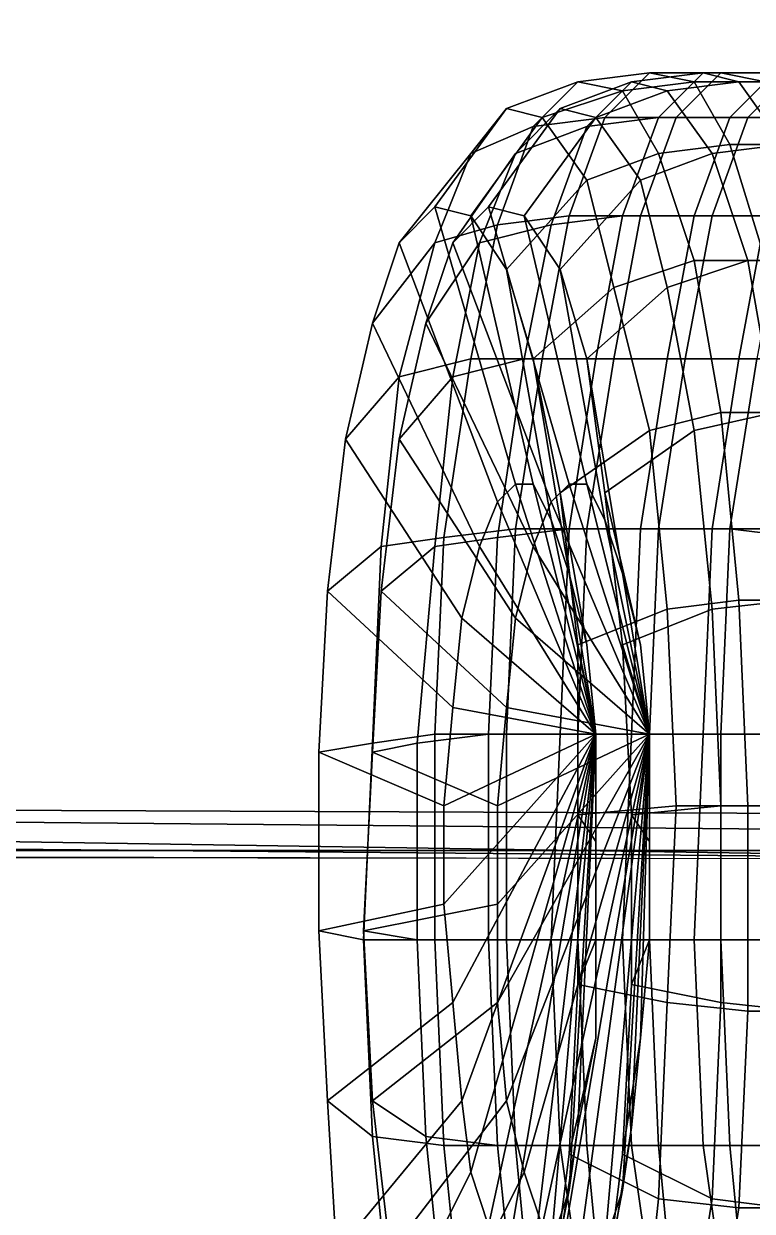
# Model space of a CAD drawing. Extents: x -1726 to 1721, y -2579 to 1769.
# Drawn here: x -418 to -336.5, y 177.6 to 310.5 of the extents above; entities that cross this region are included whole.
import ezdxf

# ---------------------------------------------------------------- set-up
doc = ezdxf.new("R2010")
doc.units = 0

msp = doc.modelspace()

# ---------------------------------------------------------------- linework, layer by layer
at = {"layer": '107051', "color": 1}
for points in [[(-361, 299, -1259), (-356, 304, -1237), (-348, 305, -1238), (-353, 300, -1261)], [(-356, 304, -1237), (-351, 303, -1214), (-343, 304, -1216), (-348, 305, -1238)], [(-353, 300, -1261), (-348, 305, -1238), (-340, 305, -1240), (-345, 300, -1263)], [(-348, 305, -1238), (-343, 304, -1216), (-335, 304, -1217), (-340, 305, -1240)], [(-345, 300, -1263), (-340, 305, -1240), (-332, 305, -1242), (-337, 300, -1264)], [(-340, 305, -1240), (-335, 304, -1217), (-327, 304, -1219), (-332, 305, -1242)], [(-337, 300, -1264), (-332, 305, -1242), (-324, 305, -1243), (-329, 300, -1266)], [(-368, 296, -1256), (-364, 301, -1235), (-356, 304, -1237), (-361, 299, -1259)], [(-364, 301, -1235), (-360, 300, -1213), (-351, 303, -1214), (-356, 304, -1237)], [(-360, 300, -1213), (-355, 293, -1192), (-347, 296, -1192), (-351, 303, -1214)], [(-351, 303, -1214), (-347, 296, -1192), (-339, 297, -1194), (-343, 304, -1216)], [(-343, 304, -1216), (-339, 297, -1194), (-331, 297, -1195), (-335, 304, -1217)], [(-376, 286, -1251), (-372, 290, -1232), (-364, 301, -1235), (-368, 296, -1256)], [(-372, 290, -1232), (-368, 289, -1213), (-360, 300, -1213), (-364, 301, -1235)], [(-372, 286, -1276), (-368, 296, -1256), (-361, 299, -1259), (-365, 288, -1279)], [(-368, 289, -1213), (-364, 283, -1195), (-355, 293, -1192), (-360, 300, -1213)], [(-365, 288, -1279), (-361, 299, -1259), (-353, 300, -1261), (-357, 289, -1281)], [(-357, 289, -1281), (-353, 300, -1261), (-345, 300, -1263), (-349, 289, -1283)], [(-349, 289, -1283), (-345, 300, -1263), (-337, 300, -1264), (-341, 289, -1284)], [(-341, 289, -1284), (-337, 300, -1264), (-329, 300, -1266), (-333, 289, -1286)], [(-347, 296, -1192), (-343, 284, -1173), (-335, 284, -1174), (-339, 297, -1194)], [(-339, 297, -1194), (-335, 284, -1174), (-327, 284, -1176), (-331, 297, -1195)], [(-379, 277, -1268), (-376, 286, -1251), (-368, 296, -1256), (-372, 286, -1276)], [(-355, 293, -1192), (-352, 281, -1174), (-343, 284, -1173), (-347, 296, -1192)], [(-364, 283, -1195), (-361, 273, -1179), (-352, 281, -1174), (-355, 293, -1192)], [(-365, 257, -1242), (-363, 259, -1231), (-372, 290, -1232), (-376, 286, -1251)], [(-363, 259, -1231), (-361, 259, -1220), (-368, 289, -1213), (-372, 290, -1232)], [(-361, 259, -1220), (-359, 255, -1209), (-364, 283, -1195), (-368, 289, -1213)], [(-368, 273, -1296), (-365, 288, -1279), (-357, 289, -1281), (-360, 273, -1298)], [(-360, 273, -1298), (-357, 289, -1281), (-349, 289, -1283), (-352, 273, -1300)], [(-352, 273, -1300), (-349, 289, -1283), (-341, 289, -1284), (-344, 273, -1301)], [(-344, 273, -1301), (-341, 289, -1284), (-333, 289, -1286), (-336, 273, -1303)], [(-376, 271, -1292), (-372, 286, -1276), (-365, 288, -1279), (-368, 273, -1296)], [(-382, 264, -1282), (-379, 277, -1268), (-372, 286, -1276), (-376, 271, -1292)], [(-367, 252, -1252), (-365, 257, -1242), (-376, 286, -1251), (-379, 277, -1268)], [(-352, 281, -1174), (-348, 265, -1159), (-340, 267, -1158), (-343, 284, -1173)], [(-343, 284, -1173), (-340, 267, -1158), (-332, 267, -1159), (-335, 284, -1174)], [(-359, 255, -1209), (-357, 249, -1200), (-361, 273, -1179), (-364, 283, -1195)], [(-361, 273, -1179), (-358, 258, -1166), (-348, 265, -1159), (-352, 281, -1174)], [(-369, 244, -1261), (-367, 252, -1252), (-379, 277, -1268), (-382, 264, -1282)], [(-378, 252, -1304), (-376, 271, -1292), (-368, 273, -1296), (-371, 253, -1308)], [(-371, 253, -1308), (-368, 273, -1296), (-360, 273, -1298), (-363, 254, -1310)], [(-363, 254, -1310), (-360, 273, -1298), (-352, 273, -1300), (-355, 254, -1312)], [(-357, 249, -1200), (-355, 241, -1192), (-358, 258, -1166), (-361, 273, -1179)], [(-355, 254, -1312), (-352, 273, -1300), (-344, 273, -1301), (-347, 254, -1314)], [(-347, 254, -1314), (-344, 273, -1301), (-336, 273, -1303), (-339, 254, -1315)], [(-339, 254, -1315), (-336, 273, -1303), (-328, 273, -1304), (-331, 253, -1316)], [(-384, 247, -1292), (-382, 264, -1282), (-376, 271, -1292), (-378, 252, -1304)], [(-348, 265, -1159), (-346, 245, -1149), (-338, 246, -1147), (-340, 267, -1158)], [(-340, 267, -1158), (-338, 246, -1147), (-330, 246, -1148), (-332, 267, -1159)], [(-358, 258, -1166), (-356, 241, -1157), (-346, 245, -1149), (-348, 265, -1159)], [(-370, 234, -1267), (-369, 244, -1261), (-382, 264, -1282), (-384, 247, -1292)], [(-354, 231, -1187), (-363, 259, -1231), (-365, 257, -1242), (-354, 231, -1187)], [(-354, 231, -1187), (-361, 259, -1220), (-363, 259, -1231), (-354, 231, -1187)], [(-354, 231, -1187), (-359, 255, -1209), (-361, 259, -1220), (-354, 231, -1187)], [(-355, 241, -1192), (-354, 231, -1187), (-356, 241, -1157), (-358, 258, -1166)], [(-354, 231, -1187), (-365, 257, -1242), (-367, 252, -1252), (-354, 231, -1187)], [(-372, 231, -1315), (-371, 253, -1308), (-363, 254, -1310), (-364, 231, -1317)], [(-364, 231, -1317), (-363, 254, -1310), (-355, 254, -1312), (-356, 231, -1319)], [(-354, 231, -1187), (-357, 249, -1200), (-359, 255, -1209), (-354, 231, -1187)], [(-356, 231, -1319), (-355, 254, -1312), (-347, 254, -1314), (-348, 231, -1321)], [(-348, 231, -1321), (-347, 254, -1314), (-339, 254, -1315), (-340, 231, -1322)], [(-340, 231, -1322), (-339, 254, -1315), (-331, 253, -1316), (-332, 231, -1323)], [(-379, 230, -1310), (-378, 252, -1304), (-371, 253, -1308), (-372, 231, -1315)], [(-385, 229, -1298), (-384, 247, -1292), (-378, 252, -1304), (-379, 230, -1310)], [(-354, 231, -1187), (-367, 252, -1252), (-369, 244, -1261), (-354, 231, -1187)], [(-354, 231, -1187), (-355, 241, -1192), (-357, 249, -1200), (-354, 231, -1187)], [(-371, 223, -1270), (-370, 234, -1267), (-384, 247, -1292), (-385, 229, -1298)], [(-346, 245, -1149), (-345, 223, -1144), (-337, 223, -1142), (-338, 246, -1147)], [(-338, 246, -1147), (-337, 223, -1142), (-329, 223, -1143), (-330, 246, -1148)], [(-356, 241, -1157), (-356, 222, -1153), (-345, 223, -1144), (-346, 245, -1149)], [(-354, 231, -1187), (-369, 244, -1261), (-370, 234, -1267), (-354, 231, -1187)], [(-354, 231, -1187), (-354, 219, -1185), (-356, 222, -1153), (-356, 241, -1157)], [(-354, 231, -1187), (-370, 234, -1267), (-371, 223, -1270), (-354, 231, -1187)], [(-385, 209, -1299), (-385, 229, -1298), (-379, 230, -1310), (-380, 208, -1311)], [(-380, 208, -1311), (-379, 230, -1310), (-372, 231, -1315), (-372, 208, -1316)], [(-372, 208, -1316), (-372, 231, -1315), (-364, 231, -1317), (-364, 208, -1318)], [(-354, 231, -1187), (-371, 223, -1270), (-371, 212, -1270), (-354, 231, -1187)], [(-354, 231, -1187), (-371, 212, -1270), (-370, 201, -1268), (-354, 231, -1187)], [(-354, 231, -1187), (-370, 201, -1268), (-369, 190, -1263), (-354, 231, -1187)], [(-354, 231, -1187), (-369, 190, -1263), (-368, 182, -1255), (-354, 231, -1187)], [(-354, 231, -1187), (-368, 182, -1255), (-366, 176, -1246), (-354, 231, -1187)], [(-354, 231, -1187), (-366, 176, -1246), (-364, 172, -1235), (-354, 231, -1187)], [(-364, 208, -1318), (-364, 231, -1317), (-356, 231, -1319), (-356, 208, -1320)], [(-354, 231, -1187), (-364, 172, -1235), (-361, 172, -1224), (-354, 231, -1187)], [(-354, 231, -1187), (-361, 172, -1224), (-359, 174, -1213), (-354, 231, -1187)], [(-354, 231, -1187), (-359, 174, -1213), (-357, 180, -1203), (-354, 231, -1187)], [(-354, 231, -1187), (-357, 180, -1203), (-356, 187, -1195), (-354, 231, -1187)], [(-356, 208, -1320), (-356, 231, -1319), (-348, 231, -1321), (-348, 208, -1322)], [(-354, 231, -1187), (-356, 187, -1195), (-354, 197, -1189), (-354, 231, -1187)], [(-354, 231, -1187), (-354, 197, -1189), (-354, 208, -1185), (-354, 231, -1187)], [(-354, 231, -1187), (-354, 208, -1185), (-354, 219, -1185), (-354, 231, -1187)], [(-348, 208, -1322), (-348, 231, -1321), (-340, 231, -1322), (-340, 208, -1323)], [(-340, 208, -1323), (-340, 231, -1322), (-332, 231, -1323), (-332, 208, -1324)], [(-371, 212, -1270), (-371, 223, -1270), (-385, 229, -1298), (-385, 209, -1299)], [(-356, 222, -1153), (-356, 203, -1154), (-346, 201, -1145), (-345, 223, -1144)], [(-354, 219, -1185), (-354, 208, -1185), (-356, 203, -1154), (-356, 222, -1153)], [(-345, 223, -1144), (-346, 201, -1145), (-337, 200, -1143), (-337, 223, -1142)], [(-337, 223, -1142), (-337, 200, -1143), (-329, 200, -1144), (-329, 223, -1143)], [(-370, 201, -1268), (-371, 212, -1270), (-385, 209, -1299), (-384, 190, -1295)], [(-384, 190, -1295), (-385, 209, -1299), (-380, 208, -1311), (-379, 186, -1307)], [(-379, 186, -1307), (-380, 208, -1311), (-372, 208, -1316), (-371, 185, -1311)], [(-371, 185, -1311), (-372, 208, -1316), (-364, 208, -1318), (-363, 185, -1313)], [(-363, 185, -1313), (-364, 208, -1318), (-356, 208, -1320), (-355, 185, -1315)], [(-354, 208, -1185), (-354, 197, -1189), (-357, 184, -1160), (-356, 203, -1154)], [(-355, 185, -1315), (-356, 208, -1320), (-348, 208, -1322), (-347, 185, -1317)], [(-347, 185, -1317), (-348, 208, -1322), (-340, 208, -1323), (-339, 185, -1318)], [(-339, 185, -1318), (-340, 208, -1323), (-332, 208, -1324), (-331, 185, -1319)], [(-356, 203, -1154), (-357, 184, -1160), (-347, 179, -1151), (-346, 201, -1145)], [(-369, 190, -1263), (-370, 201, -1268), (-384, 190, -1295), (-383, 173, -1286)], [(-346, 201, -1145), (-347, 179, -1151), (-338, 178, -1150), (-337, 200, -1143)], [(-337, 200, -1143), (-338, 178, -1150), (-330, 178, -1151), (-329, 200, -1144)], [(-354, 197, -1189), (-356, 187, -1195), (-359, 168, -1170), (-357, 184, -1160)], [(-383, 173, -1286), (-384, 190, -1295), (-379, 186, -1307), (-377, 166, -1296)], [(-368, 182, -1255), (-369, 190, -1263), (-383, 173, -1286), (-380, 158, -1273)], [(-356, 187, -1195), (-357, 180, -1203), (-362, 154, -1184), (-359, 168, -1170)], [(-377, 166, -1296), (-379, 186, -1307), (-371, 185, -1311), (-369, 165, -1300)], [(-369, 165, -1300), (-371, 185, -1311), (-363, 185, -1313), (-361, 164, -1303)], [(-361, 164, -1303), (-363, 185, -1313), (-355, 185, -1315), (-353, 164, -1304)], [(-353, 164, -1304), (-355, 185, -1315), (-347, 185, -1317), (-345, 164, -1306)], [(-345, 164, -1306), (-347, 185, -1317), (-339, 185, -1318), (-337, 164, -1308)], [(-337, 164, -1308), (-339, 185, -1318), (-331, 185, -1319), (-329, 165, -1309)], [(-357, 184, -1160), (-359, 168, -1170), (-349, 160, -1163), (-347, 179, -1151)], [(-366, 176, -1246), (-368, 182, -1255), (-380, 158, -1273), (-377, 148, -1257)], [(-357, 180, -1203), (-359, 174, -1213), (-365, 145, -1201), (-362, 154, -1184)], [(-347, 179, -1151), (-349, 160, -1163), (-341, 159, -1163), (-338, 178, -1150)], [(-338, 178, -1150), (-341, 159, -1163), (-333, 158, -1163), (-330, 178, -1151)]]:
    msp.add_3dface(points, dxfattribs=at)
at = {"layer": '121293', "color": 1}
for points in [[(-361, 299, -1259), (-356, 304, -1237), (-348, 305, -1238), (-353, 300, -1261)], [(-356, 304, -1237), (-351, 303, -1214), (-343, 304, -1216), (-348, 305, -1238)], [(-353, 300, -1261), (-348, 305, -1238), (-340, 305, -1240), (-345, 300, -1263)], [(-348, 305, -1238), (-343, 304, -1216), (-335, 304, -1217), (-340, 305, -1240)], [(-345, 300, -1263), (-340, 305, -1240), (-332, 305, -1242), (-337, 300, -1264)], [(-340, 305, -1240), (-335, 304, -1217), (-327, 304, -1219), (-332, 305, -1242)], [(-337, 300, -1264), (-332, 305, -1242), (-324, 305, -1243), (-329, 300, -1266)], [(-368, 296, -1256), (-364, 301, -1235), (-356, 304, -1237), (-361, 299, -1259)], [(-364, 301, -1235), (-360, 300, -1213), (-351, 303, -1214), (-356, 304, -1237)], [(-360, 300, -1213), (-355, 293, -1192), (-347, 296, -1192), (-351, 303, -1214)], [(-351, 303, -1214), (-347, 296, -1192), (-339, 297, -1194), (-343, 304, -1216)], [(-343, 304, -1216), (-339, 297, -1194), (-331, 297, -1195), (-335, 304, -1217)], [(-376, 286, -1251), (-372, 290, -1232), (-364, 301, -1235), (-368, 296, -1256)], [(-372, 290, -1232), (-368, 289, -1213), (-360, 300, -1213), (-364, 301, -1235)], [(-372, 286, -1276), (-368, 296, -1256), (-361, 299, -1259), (-365, 288, -1279)], [(-368, 289, -1213), (-364, 283, -1195), (-355, 293, -1192), (-360, 300, -1213)], [(-365, 288, -1279), (-361, 299, -1259), (-353, 300, -1261), (-357, 289, -1281)], [(-357, 289, -1281), (-353, 300, -1261), (-345, 300, -1263), (-349, 289, -1283)], [(-349, 289, -1283), (-345, 300, -1263), (-337, 300, -1264), (-341, 289, -1284)], [(-341, 289, -1284), (-337, 300, -1264), (-329, 300, -1266), (-333, 289, -1286)], [(-347, 296, -1192), (-343, 284, -1173), (-335, 284, -1174), (-339, 297, -1194)], [(-339, 297, -1194), (-335, 284, -1174), (-327, 284, -1176), (-331, 297, -1195)], [(-379, 277, -1268), (-376, 286, -1251), (-368, 296, -1256), (-372, 286, -1276)], [(-355, 293, -1192), (-352, 281, -1174), (-343, 284, -1173), (-347, 296, -1192)], [(-364, 283, -1195), (-361, 273, -1179), (-352, 281, -1174), (-355, 293, -1192)], [(-365, 257, -1242), (-363, 259, -1231), (-372, 290, -1232), (-376, 286, -1251)], [(-363, 259, -1231), (-361, 259, -1220), (-368, 289, -1213), (-372, 290, -1232)], [(-361, 259, -1220), (-359, 255, -1209), (-364, 283, -1195), (-368, 289, -1213)], [(-368, 273, -1296), (-365, 288, -1279), (-357, 289, -1281), (-360, 273, -1298)], [(-360, 273, -1298), (-357, 289, -1281), (-349, 289, -1283), (-352, 273, -1300)], [(-352, 273, -1300), (-349, 289, -1283), (-341, 289, -1284), (-344, 273, -1301)], [(-344, 273, -1301), (-341, 289, -1284), (-333, 289, -1286), (-336, 273, -1303)], [(-376, 271, -1292), (-372, 286, -1276), (-365, 288, -1279), (-368, 273, -1296)], [(-382, 264, -1282), (-379, 277, -1268), (-372, 286, -1276), (-376, 271, -1292)], [(-367, 252, -1252), (-365, 257, -1242), (-376, 286, -1251), (-379, 277, -1268)], [(-352, 281, -1174), (-348, 265, -1159), (-340, 267, -1158), (-343, 284, -1173)], [(-343, 284, -1173), (-340, 267, -1158), (-332, 267, -1159), (-335, 284, -1174)], [(-359, 255, -1209), (-357, 249, -1200), (-361, 273, -1179), (-364, 283, -1195)], [(-361, 273, -1179), (-358, 258, -1166), (-348, 265, -1159), (-352, 281, -1174)], [(-369, 244, -1261), (-367, 252, -1252), (-379, 277, -1268), (-382, 264, -1282)], [(-378, 252, -1304), (-376, 271, -1292), (-368, 273, -1296), (-371, 253, -1308)], [(-371, 253, -1308), (-368, 273, -1296), (-360, 273, -1298), (-363, 254, -1310)], [(-363, 254, -1310), (-360, 273, -1298), (-352, 273, -1300), (-355, 254, -1312)], [(-357, 249, -1200), (-355, 241, -1192), (-358, 258, -1166), (-361, 273, -1179)], [(-355, 254, -1312), (-352, 273, -1300), (-344, 273, -1301), (-347, 254, -1314)], [(-347, 254, -1314), (-344, 273, -1301), (-336, 273, -1303), (-339, 254, -1315)], [(-339, 254, -1315), (-336, 273, -1303), (-328, 273, -1304), (-331, 253, -1316)], [(-384, 247, -1292), (-382, 264, -1282), (-376, 271, -1292), (-378, 252, -1304)], [(-348, 265, -1159), (-346, 245, -1149), (-338, 246, -1147), (-340, 267, -1158)], [(-340, 267, -1158), (-338, 246, -1147), (-330, 246, -1148), (-332, 267, -1159)], [(-358, 258, -1166), (-356, 241, -1157), (-346, 245, -1149), (-348, 265, -1159)], [(-370, 234, -1267), (-369, 244, -1261), (-382, 264, -1282), (-384, 247, -1292)], [(-354, 231, -1187), (-363, 259, -1231), (-365, 257, -1242), (-354, 231, -1187)], [(-354, 231, -1187), (-361, 259, -1220), (-363, 259, -1231), (-354, 231, -1187)], [(-354, 231, -1187), (-359, 255, -1209), (-361, 259, -1220), (-354, 231, -1187)], [(-355, 241, -1192), (-354, 231, -1187), (-356, 241, -1157), (-358, 258, -1166)], [(-354, 231, -1187), (-365, 257, -1242), (-367, 252, -1252), (-354, 231, -1187)], [(-372, 231, -1315), (-371, 253, -1308), (-363, 254, -1310), (-364, 231, -1317)], [(-364, 231, -1317), (-363, 254, -1310), (-355, 254, -1312), (-356, 231, -1319)], [(-354, 231, -1187), (-357, 249, -1200), (-359, 255, -1209), (-354, 231, -1187)], [(-356, 231, -1319), (-355, 254, -1312), (-347, 254, -1314), (-348, 231, -1321)], [(-348, 231, -1321), (-347, 254, -1314), (-339, 254, -1315), (-340, 231, -1322)], [(-340, 231, -1322), (-339, 254, -1315), (-331, 253, -1316), (-332, 231, -1323)], [(-379, 230, -1310), (-378, 252, -1304), (-371, 253, -1308), (-372, 231, -1315)], [(-385, 229, -1298), (-384, 247, -1292), (-378, 252, -1304), (-379, 230, -1310)], [(-354, 231, -1187), (-367, 252, -1252), (-369, 244, -1261), (-354, 231, -1187)], [(-354, 231, -1187), (-355, 241, -1192), (-357, 249, -1200), (-354, 231, -1187)], [(-371, 223, -1270), (-370, 234, -1267), (-384, 247, -1292), (-385, 229, -1298)], [(-346, 245, -1149), (-345, 223, -1144), (-337, 223, -1142), (-338, 246, -1147)], [(-338, 246, -1147), (-337, 223, -1142), (-329, 223, -1143), (-330, 246, -1148)], [(-356, 241, -1157), (-356, 222, -1153), (-345, 223, -1144), (-346, 245, -1149)], [(-354, 231, -1187), (-369, 244, -1261), (-370, 234, -1267), (-354, 231, -1187)], [(-354, 231, -1187), (-354, 219, -1185), (-356, 222, -1153), (-356, 241, -1157)], [(-354, 231, -1187), (-370, 234, -1267), (-371, 223, -1270), (-354, 231, -1187)], [(-385, 209, -1299), (-385, 229, -1298), (-379, 230, -1310), (-380, 208, -1311)], [(-380, 208, -1311), (-379, 230, -1310), (-372, 231, -1315), (-372, 208, -1316)], [(-372, 208, -1316), (-372, 231, -1315), (-364, 231, -1317), (-364, 208, -1318)], [(-354, 231, -1187), (-371, 223, -1270), (-371, 212, -1270), (-354, 231, -1187)], [(-354, 231, -1187), (-371, 212, -1270), (-370, 201, -1268), (-354, 231, -1187)], [(-354, 231, -1187), (-370, 201, -1268), (-369, 190, -1263), (-354, 231, -1187)], [(-354, 231, -1187), (-369, 190, -1263), (-368, 182, -1255), (-354, 231, -1187)], [(-354, 231, -1187), (-368, 182, -1255), (-366, 176, -1246), (-354, 231, -1187)], [(-354, 231, -1187), (-366, 176, -1246), (-364, 172, -1235), (-354, 231, -1187)], [(-364, 208, -1318), (-364, 231, -1317), (-356, 231, -1319), (-356, 208, -1320)], [(-354, 231, -1187), (-364, 172, -1235), (-361, 172, -1224), (-354, 231, -1187)], [(-354, 231, -1187), (-361, 172, -1224), (-359, 174, -1213), (-354, 231, -1187)], [(-354, 231, -1187), (-359, 174, -1213), (-357, 180, -1203), (-354, 231, -1187)], [(-354, 231, -1187), (-357, 180, -1203), (-356, 187, -1195), (-354, 231, -1187)], [(-356, 208, -1320), (-356, 231, -1319), (-348, 231, -1321), (-348, 208, -1322)], [(-354, 231, -1187), (-356, 187, -1195), (-354, 197, -1189), (-354, 231, -1187)], [(-354, 231, -1187), (-354, 197, -1189), (-354, 208, -1185), (-354, 231, -1187)], [(-354, 231, -1187), (-354, 208, -1185), (-354, 219, -1185), (-354, 231, -1187)], [(-348, 208, -1322), (-348, 231, -1321), (-340, 231, -1322), (-340, 208, -1323)], [(-340, 208, -1323), (-340, 231, -1322), (-332, 231, -1323), (-332, 208, -1324)], [(-371, 212, -1270), (-371, 223, -1270), (-385, 229, -1298), (-385, 209, -1299)], [(-356, 222, -1153), (-356, 203, -1154), (-346, 201, -1145), (-345, 223, -1144)], [(-354, 219, -1185), (-354, 208, -1185), (-356, 203, -1154), (-356, 222, -1153)], [(-345, 223, -1144), (-346, 201, -1145), (-337, 200, -1143), (-337, 223, -1142)], [(-337, 223, -1142), (-337, 200, -1143), (-329, 200, -1144), (-329, 223, -1143)], [(-370, 201, -1268), (-371, 212, -1270), (-385, 209, -1299), (-384, 190, -1295)], [(-384, 190, -1295), (-385, 209, -1299), (-380, 208, -1311), (-379, 186, -1307)], [(-379, 186, -1307), (-380, 208, -1311), (-372, 208, -1316), (-371, 185, -1311)], [(-371, 185, -1311), (-372, 208, -1316), (-364, 208, -1318), (-363, 185, -1313)], [(-363, 185, -1313), (-364, 208, -1318), (-356, 208, -1320), (-355, 185, -1315)], [(-354, 208, -1185), (-354, 197, -1189), (-357, 184, -1160), (-356, 203, -1154)], [(-355, 185, -1315), (-356, 208, -1320), (-348, 208, -1322), (-347, 185, -1317)], [(-347, 185, -1317), (-348, 208, -1322), (-340, 208, -1323), (-339, 185, -1318)], [(-339, 185, -1318), (-340, 208, -1323), (-332, 208, -1324), (-331, 185, -1319)], [(-356, 203, -1154), (-357, 184, -1160), (-347, 179, -1151), (-346, 201, -1145)], [(-369, 190, -1263), (-370, 201, -1268), (-384, 190, -1295), (-383, 173, -1286)], [(-346, 201, -1145), (-347, 179, -1151), (-338, 178, -1150), (-337, 200, -1143)], [(-337, 200, -1143), (-338, 178, -1150), (-330, 178, -1151), (-329, 200, -1144)], [(-354, 197, -1189), (-356, 187, -1195), (-359, 168, -1170), (-357, 184, -1160)], [(-383, 173, -1286), (-384, 190, -1295), (-379, 186, -1307), (-377, 166, -1296)], [(-368, 182, -1255), (-369, 190, -1263), (-383, 173, -1286), (-380, 158, -1273)], [(-356, 187, -1195), (-357, 180, -1203), (-362, 154, -1184), (-359, 168, -1170)], [(-377, 166, -1296), (-379, 186, -1307), (-371, 185, -1311), (-369, 165, -1300)], [(-369, 165, -1300), (-371, 185, -1311), (-363, 185, -1313), (-361, 164, -1303)], [(-361, 164, -1303), (-363, 185, -1313), (-355, 185, -1315), (-353, 164, -1304)], [(-353, 164, -1304), (-355, 185, -1315), (-347, 185, -1317), (-345, 164, -1306)], [(-345, 164, -1306), (-347, 185, -1317), (-339, 185, -1318), (-337, 164, -1308)], [(-337, 164, -1308), (-339, 185, -1318), (-331, 185, -1319), (-329, 165, -1309)], [(-357, 184, -1160), (-359, 168, -1170), (-349, 160, -1163), (-347, 179, -1151)], [(-366, 176, -1246), (-368, 182, -1255), (-380, 158, -1273), (-377, 148, -1257)], [(-357, 180, -1203), (-359, 174, -1213), (-365, 145, -1201), (-362, 154, -1184)], [(-347, 179, -1151), (-349, 160, -1163), (-341, 159, -1163), (-338, 178, -1150)], [(-338, 178, -1150), (-341, 159, -1163), (-333, 158, -1163), (-330, 178, -1151)]]:
    msp.add_3dface(points, dxfattribs=at)
at = {"layer": '160671', "color": 1}
for points in [[(-1058, 227, -821), (-293, 220, -861), (-299, 385, -876), (-1058, 313, -829)], [(-1056, 316, -826), (-299, 382, -876), (-291, 222, -898), (-1056, 225, -840)], [(-291, 222, -898), (-293, 220, -861), (-1058, 227, -821), (-1056, 225, -840)]]:
    msp.add_3dface(points, dxfattribs=at)
at = {"layer": '29165', "color": 1}
for points in [[(-743, 221, -863), (-743, 224, -845), (-291, 217, -859), (-290, 217, -873)], [(-743, 224, -845), (-737, 9, -836), (-288, 8, -847), (-291, 217, -859)], [(-739, 218, -870), (-743, 221, -863), (-290, 217, -873), (-289, 218, -893)], [(-1720, 220, -821), (-290, 217, -873), (-291, 217, -859), (-1721, 219, -806)], [(-738, 9, -880), (-739, 218, -870), (-289, 218, -893), (-288, 10, -911)]]:
    msp.add_3dface(points, dxfattribs=at)
at = {"layer": '57921', "color": 1}
for points in [[(-355, 299, -1230), (-350, 304, -1208), (-342, 305, -1209), (-347, 300, -1232)], [(-350, 304, -1208), (-346, 303, -1185), (-338, 304, -1187), (-342, 305, -1209)], [(-347, 300, -1232), (-342, 305, -1209), (-334, 305, -1211), (-339, 300, -1233)], [(-342, 305, -1209), (-338, 304, -1187), (-330, 304, -1188), (-334, 305, -1211)], [(-339, 300, -1233), (-334, 305, -1211), (-326, 305, -1213), (-331, 300, -1235)], [(-363, 296, -1227), (-358, 301, -1206), (-350, 304, -1208), (-355, 299, -1230)], [(-358, 301, -1206), (-354, 300, -1184), (-346, 303, -1185), (-350, 304, -1208)], [(-354, 300, -1184), (-349, 293, -1163), (-341, 296, -1163), (-346, 303, -1185)], [(-346, 303, -1185), (-341, 296, -1163), (-333, 297, -1165), (-338, 304, -1187)], [(-338, 304, -1187), (-333, 297, -1165), (-325, 297, -1166), (-330, 304, -1188)], [(-370, 286, -1222), (-366, 290, -1203), (-358, 301, -1206), (-363, 296, -1227)], [(-366, 290, -1203), (-362, 289, -1184), (-354, 300, -1184), (-358, 301, -1206)], [(-367, 286, -1247), (-363, 296, -1227), (-355, 299, -1230), (-359, 288, -1250)], [(-362, 289, -1184), (-358, 283, -1166), (-349, 293, -1163), (-354, 300, -1184)], [(-359, 288, -1250), (-355, 299, -1230), (-347, 300, -1232), (-351, 289, -1252)], [(-351, 289, -1252), (-347, 300, -1232), (-339, 300, -1233), (-343, 289, -1254)], [(-343, 289, -1254), (-339, 300, -1233), (-331, 300, -1235), (-335, 289, -1255)], [(-341, 296, -1163), (-337, 284, -1144), (-329, 284, -1145), (-333, 297, -1165)], [(-373, 277, -1239), (-370, 286, -1222), (-363, 296, -1227), (-367, 286, -1247)], [(-349, 293, -1163), (-346, 281, -1145), (-337, 284, -1144), (-341, 296, -1163)], [(-358, 283, -1166), (-355, 273, -1150), (-346, 281, -1145), (-349, 293, -1163)], [(-359, 257, -1213), (-357, 259, -1202), (-366, 290, -1203), (-370, 286, -1222)], [(-357, 259, -1202), (-355, 259, -1191), (-362, 289, -1184), (-366, 290, -1203)], [(-355, 259, -1191), (-353, 255, -1180), (-358, 283, -1166), (-362, 289, -1184)], [(-362, 273, -1267), (-359, 288, -1250), (-351, 289, -1252), (-354, 273, -1269)], [(-354, 273, -1269), (-351, 289, -1252), (-343, 289, -1254), (-346, 273, -1271)], [(-346, 273, -1271), (-343, 289, -1254), (-335, 289, -1255), (-338, 273, -1272)], [(-338, 273, -1272), (-335, 289, -1255), (-327, 289, -1257), (-330, 273, -1274)], [(-370, 271, -1263), (-367, 286, -1247), (-359, 288, -1250), (-362, 273, -1267)], [(-376, 264, -1253), (-373, 277, -1239), (-367, 286, -1247), (-370, 271, -1263)], [(-361, 252, -1223), (-359, 257, -1213), (-370, 286, -1222), (-373, 277, -1239)], [(-346, 281, -1145), (-343, 265, -1130), (-334, 267, -1129), (-337, 284, -1144)], [(-337, 284, -1144), (-334, 267, -1129), (-326, 267, -1130), (-329, 284, -1145)], [(-353, 255, -1180), (-351, 249, -1171), (-355, 273, -1150), (-358, 283, -1166)], [(-355, 273, -1150), (-353, 258, -1137), (-343, 265, -1130), (-346, 281, -1145)], [(-363, 244, -1231), (-361, 252, -1223), (-373, 277, -1239), (-376, 264, -1253)], [(-372, 252, -1275), (-370, 271, -1263), (-362, 273, -1267), (-365, 253, -1279)], [(-365, 253, -1279), (-362, 273, -1267), (-354, 273, -1269), (-357, 254, -1281)], [(-357, 254, -1281), (-354, 273, -1269), (-346, 273, -1271), (-349, 254, -1283)], [(-351, 249, -1171), (-349, 241, -1163), (-353, 258, -1137), (-355, 273, -1150)], [(-349, 254, -1283), (-346, 273, -1271), (-338, 273, -1272), (-341, 254, -1285)], [(-341, 254, -1285), (-338, 273, -1272), (-330, 273, -1274), (-333, 254, -1286)], [(-378, 247, -1263), (-376, 264, -1253), (-370, 271, -1263), (-372, 252, -1275)], [(-343, 265, -1130), (-341, 245, -1120), (-332, 246, -1118), (-334, 267, -1129)], [(-353, 258, -1137), (-351, 241, -1128), (-341, 245, -1120), (-343, 265, -1130)], [(-364, 234, -1238), (-363, 244, -1231), (-376, 264, -1253), (-378, 247, -1263)], [(-348, 231, -1158), (-357, 259, -1202), (-359, 257, -1213), (-348, 231, -1158)], [(-348, 231, -1158), (-355, 259, -1191), (-357, 259, -1202), (-348, 231, -1158)], [(-348, 231, -1158), (-353, 255, -1180), (-355, 259, -1191), (-348, 231, -1158)], [(-349, 241, -1163), (-348, 231, -1158), (-351, 241, -1128), (-353, 258, -1137)], [(-348, 231, -1158), (-359, 257, -1213), (-361, 252, -1223), (-348, 231, -1158)], [(-366, 231, -1286), (-365, 253, -1279), (-357, 254, -1281), (-358, 231, -1288)], [(-358, 231, -1288), (-357, 254, -1281), (-349, 254, -1283), (-350, 231, -1290)], [(-348, 231, -1158), (-351, 249, -1171), (-353, 255, -1180), (-348, 231, -1158)], [(-350, 231, -1290), (-349, 254, -1283), (-341, 254, -1285), (-342, 231, -1292)], [(-342, 231, -1292), (-341, 254, -1285), (-333, 254, -1286), (-334, 231, -1293)], [(-374, 230, -1281), (-372, 252, -1275), (-365, 253, -1279), (-366, 231, -1286)], [(-379, 229, -1269), (-378, 247, -1263), (-372, 252, -1275), (-374, 230, -1281)], [(-348, 231, -1158), (-361, 252, -1223), (-363, 244, -1231), (-348, 231, -1158)], [(-348, 231, -1158), (-349, 241, -1163), (-351, 249, -1171), (-348, 231, -1158)], [(-365, 223, -1241), (-364, 234, -1238), (-378, 247, -1263), (-379, 229, -1269)], [(-341, 245, -1120), (-340, 223, -1115), (-331, 223, -1113), (-332, 246, -1118)], [(-351, 241, -1128), (-350, 222, -1124), (-340, 223, -1115), (-341, 245, -1120)], [(-348, 231, -1158), (-363, 244, -1231), (-364, 234, -1238), (-348, 231, -1158)], [(-348, 231, -1158), (-348, 219, -1156), (-350, 222, -1124), (-351, 241, -1128)], [(-348, 231, -1158), (-364, 234, -1238), (-365, 223, -1241), (-348, 231, -1158)], [(-380, 209, -1270), (-379, 229, -1269), (-374, 230, -1281), (-374, 208, -1282)], [(-374, 208, -1282), (-374, 230, -1281), (-366, 231, -1286), (-366, 208, -1287)], [(-366, 208, -1287), (-366, 231, -1286), (-358, 231, -1288), (-359, 208, -1289)], [(-348, 231, -1158), (-365, 223, -1241), (-365, 212, -1241), (-348, 231, -1158)], [(-348, 231, -1158), (-365, 212, -1241), (-365, 201, -1239), (-348, 231, -1158)], [(-348, 231, -1158), (-365, 201, -1239), (-364, 190, -1234), (-348, 231, -1158)], [(-348, 231, -1158), (-364, 190, -1234), (-362, 182, -1226), (-348, 231, -1158)], [(-348, 231, -1158), (-362, 182, -1226), (-360, 176, -1217), (-348, 231, -1158)], [(-348, 231, -1158), (-360, 176, -1217), (-358, 172, -1206), (-348, 231, -1158)], [(-359, 208, -1289), (-358, 231, -1288), (-350, 231, -1290), (-351, 208, -1291)], [(-348, 231, -1158), (-358, 172, -1206), (-356, 172, -1195), (-348, 231, -1158)], [(-348, 231, -1158), (-356, 172, -1195), (-353, 174, -1184), (-348, 231, -1158)], [(-348, 231, -1158), (-353, 174, -1184), (-351, 180, -1174), (-348, 231, -1158)], [(-351, 208, -1291), (-350, 231, -1290), (-342, 231, -1292), (-343, 208, -1293)], [(-348, 231, -1158), (-351, 180, -1174), (-350, 187, -1166), (-348, 231, -1158)], [(-348, 231, -1158), (-350, 187, -1166), (-349, 197, -1160), (-348, 231, -1158)], [(-348, 231, -1158), (-349, 197, -1160), (-348, 208, -1156), (-348, 231, -1158)], [(-348, 231, -1158), (-348, 208, -1156), (-348, 219, -1156), (-348, 231, -1158)], [(-343, 208, -1293), (-342, 231, -1292), (-334, 231, -1293), (-335, 208, -1294)], [(-365, 212, -1241), (-365, 223, -1241), (-379, 229, -1269), (-380, 209, -1270)], [(-350, 222, -1124), (-350, 203, -1125), (-340, 201, -1116), (-340, 223, -1115)], [(-348, 219, -1156), (-348, 208, -1156), (-350, 203, -1125), (-350, 222, -1124)], [(-340, 223, -1115), (-340, 201, -1116), (-331, 200, -1114), (-331, 223, -1113)], [(-365, 201, -1239), (-365, 212, -1241), (-380, 209, -1270), (-379, 190, -1266)], [(-379, 190, -1266), (-380, 209, -1270), (-374, 208, -1282), (-373, 186, -1278)], [(-373, 186, -1278), (-374, 208, -1282), (-366, 208, -1287), (-365, 185, -1282)], [(-365, 185, -1282), (-366, 208, -1287), (-359, 208, -1289), (-358, 185, -1284)], [(-358, 185, -1284), (-359, 208, -1289), (-351, 208, -1291), (-350, 185, -1286)], [(-348, 208, -1156), (-349, 197, -1160), (-351, 184, -1131), (-350, 203, -1125)], [(-350, 185, -1286), (-351, 208, -1291), (-343, 208, -1293), (-342, 185, -1288)], [(-342, 185, -1288), (-343, 208, -1293), (-335, 208, -1294), (-334, 185, -1289)], [(-350, 203, -1125), (-351, 184, -1131), (-341, 179, -1122), (-340, 201, -1116)], [(-364, 190, -1234), (-365, 201, -1239), (-379, 190, -1266), (-377, 173, -1257)], [(-340, 201, -1116), (-341, 179, -1122), (-333, 178, -1121), (-331, 200, -1114)], [(-349, 197, -1160), (-350, 187, -1166), (-353, 168, -1141), (-351, 184, -1131)], [(-377, 173, -1257), (-379, 190, -1266), (-373, 186, -1278), (-371, 166, -1267)], [(-362, 182, -1226), (-364, 190, -1234), (-377, 173, -1257), (-374, 158, -1244)], [(-350, 187, -1166), (-351, 180, -1174), (-356, 154, -1155), (-353, 168, -1141)], [(-371, 166, -1267), (-373, 186, -1278), (-365, 185, -1282), (-363, 165, -1271)], [(-363, 165, -1271), (-365, 185, -1282), (-358, 185, -1284), (-355, 164, -1274)], [(-355, 164, -1274), (-358, 185, -1284), (-350, 185, -1286), (-347, 164, -1275)], [(-347, 164, -1275), (-350, 185, -1286), (-342, 185, -1288), (-339, 164, -1277)], [(-339, 164, -1277), (-342, 185, -1288), (-334, 185, -1289), (-331, 164, -1279)], [(-351, 184, -1131), (-353, 168, -1141), (-344, 160, -1134), (-341, 179, -1122)], [(-360, 176, -1217), (-362, 182, -1226), (-374, 158, -1244), (-371, 148, -1228)], [(-351, 180, -1174), (-353, 174, -1184), (-360, 145, -1172), (-356, 154, -1155)], [(-341, 179, -1122), (-344, 160, -1134), (-335, 159, -1133), (-333, 178, -1121)]]:
    msp.add_3dface(points, dxfattribs=at)

doc.saveas('drawing.dxf')
